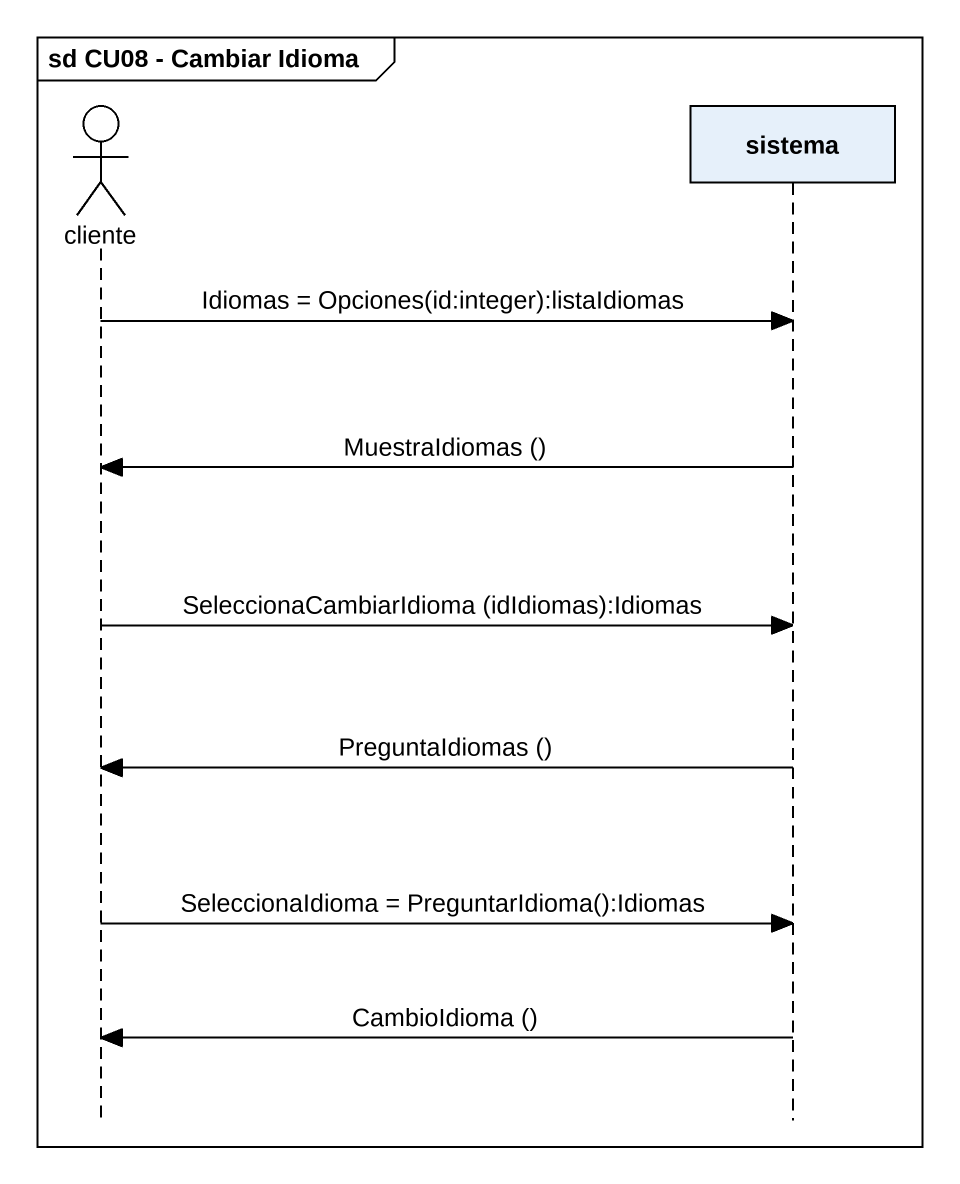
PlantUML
@startuml
mainframe sd CU08 - Cambiar Idioma
hide footbox
actor cliente
participant sistema

cliente -> sistema : Idiomas = Opciones(id:integer):listaIdiomas
sistema -> cliente : MuestraIdiomas ()
cliente -> sistema : SeleccionaCambiarIdioma (idIdiomas):Idiomas
sistema -> cliente : PreguntaIdiomas ()
cliente -> sistema : SeleccionaIdioma = PreguntarIdioma():Idiomas
sistema -> cliente : CambioIdioma ()
@enduml
